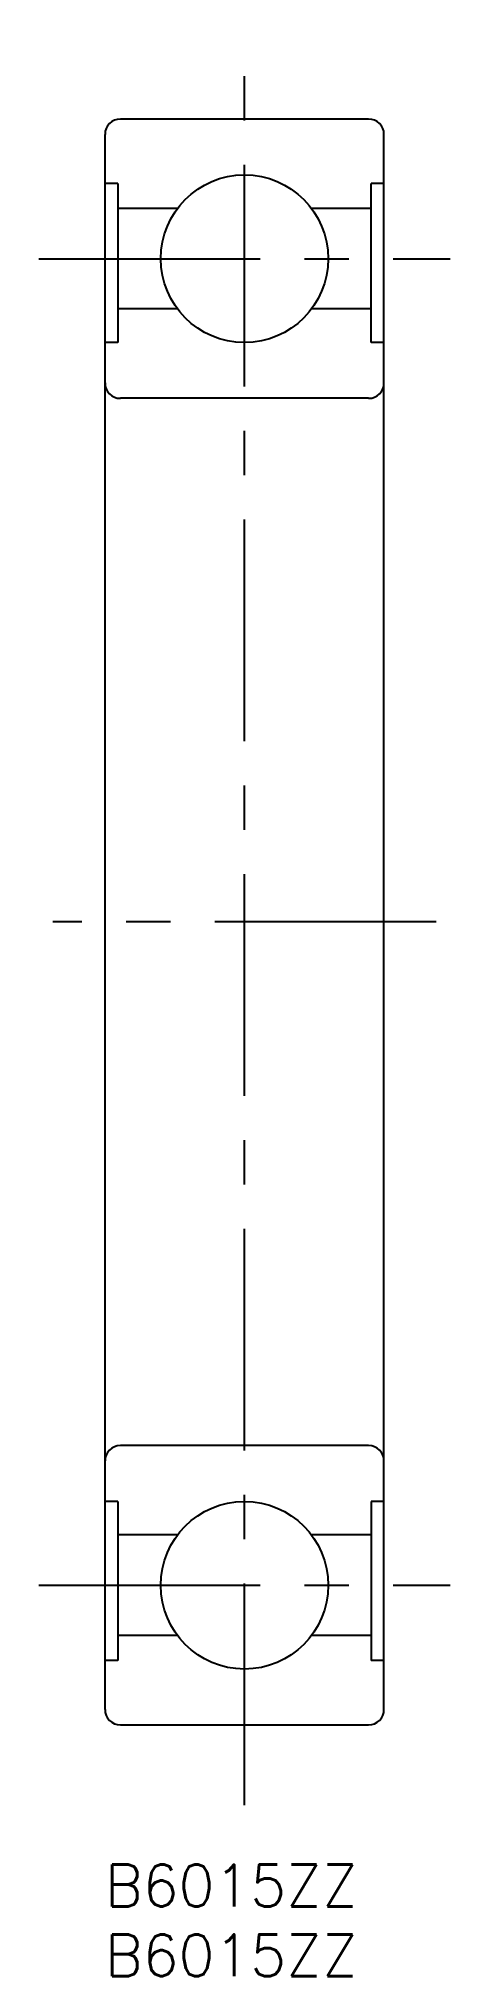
# Model space of a CAD drawing. Extents: x -5 to 25, y -8 to 131.
import ezdxf

# ---------------------------------------------------------------- set-up
doc = ezdxf.new("R2010")
doc.units = 0
doc.header["$LTSCALE"] = 0.5
doc.linetypes.add('CENTER', pattern=[50.8, 31.75, -6.35, 6.35, -6.35])
for name, color, linetype in [('MSM_CENTER', 1, 'CENTER'), ('MSM_CONTINUOUS', 7, 'CONTINUOUS'), ('MSM_PART_NUMBER', 7, 'CONTINUOUS')]:
    doc.layers.add(name, color=color, linetype=linetype)
doc.styles.get("Standard").update_dxf_attribs({"font": 'txt.shx', "height": 3, "bigfont": 'bigfont.shx'})

msp = doc.modelspace()

# ---------------------------------------------------------------- linework, layer by layer
at = {"layer": 'MSM_CENTER'}
for p, q in [((10, 4.25), (10, 130.75)), ((-4.75, 115), (24.75, 115)), ((23.75, 67.5), (-3.75, 67.5)), ((-4.75, 20), (24.75, 20))]:
    msp.add_line(p, q, dxfattribs=at)
at = {"layer": 'MSM_CONTINUOUS'}
for p, q in [((18.9, 125), (1.1, 125)), ((0, 11.1), (0, 123.9)), ((20, 11.1), (20, 123.9)), ((0.92, 120.38), (0, 120.38)), ((0.92, 120.38), (0.92, 109)), ((20, 120.38), (19.08, 120.38)), ((19.08, 109), (19.08, 120.38)), ((5.2, 118.6), (0.92, 118.6)), ((19.08, 118.6), (14.8, 118.6)), ((5.2, 111.4), (0.92, 111.4)), ((19.08, 111.4), (14.8, 111.4)), ((0.92, 109), (0, 109)), ((20, 109), (19.08, 109)), ((18.9, 105), (1.1, 105)), ((18.9, 30), (1.1, 30)), ((0.92, 26), (0, 26)), ((0.92, 26), (0.92, 14.62)), ((19.08, 26), (19.08, 14.62)), ((20, 26), (19.08, 26)), ((5.2, 23.6), (0.92, 23.6)), ((19.08, 23.6), (14.8, 23.6)), ((5.2, 16.4), (0.92, 16.4)), ((19.08, 16.4), (14.8, 16.4)), ((0.92, 14.62), (0, 14.62)), ((20, 14.62), (19.08, 14.62)), ((1.1, 10), (18.9, 10))]:
    msp.add_line(p, q, dxfattribs=at)
for centre in [(10, 115), (10, 20)]:
    msp.add_circle(centre, 6, dxfattribs=at)
for centre, start, end in [((1.1, 123.9), 90, 180), ((18.9, 123.9), 0, 90), ((1.1, 106.1), 180, 270), ((18.9, 106.1), 270, 0), ((1.1, 28.9), 90, 180), ((18.9, 28.9), 360, 90), ((1.1, 11.1), 180, 270), ((18.9, 11.1), 270, 0)]:
    msp.add_arc(centre, 1.1, start, end, dxfattribs=at)

# ---------------------------------------------------------------- texts
at = {"layer": 'MSM_PART_NUMBER'}
for p in [(0, -3), (0, -8)]:
    msp.add_text('B6015ZZ', height=3, dxfattribs=at).set_placement(p)

doc.saveas('drawing.dxf')
